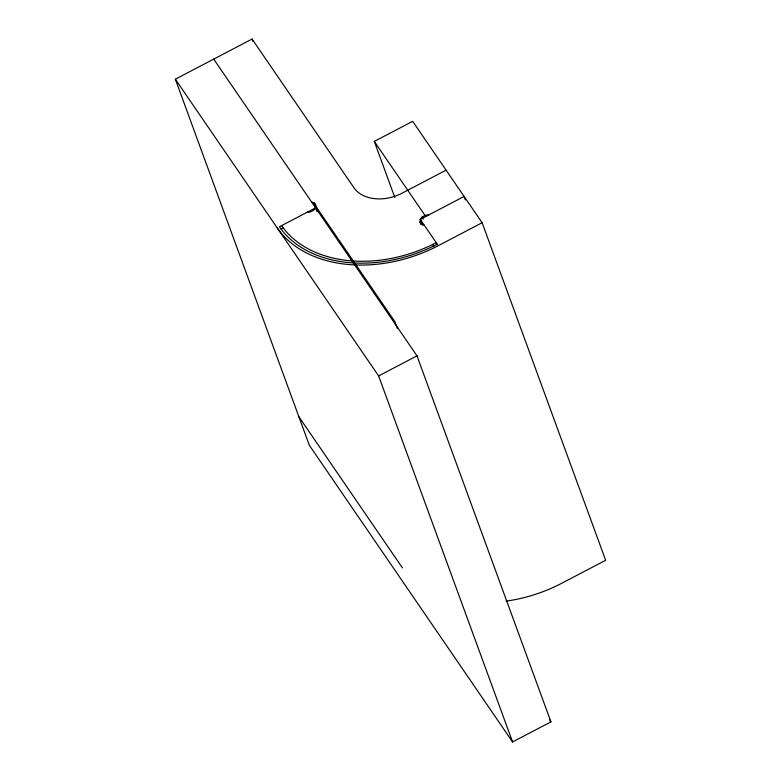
<?xml version="1.0" encoding="UTF-8"?>
<svg xmlns="http://www.w3.org/2000/svg" width="781" height="781" viewBox="0 0 781 781"><rect width="100%" height="100%" fill="white"/><g stroke="black" fill="none" stroke-linecap="round" stroke-linejoin="round"><path stroke-width="1.17" d="M307.06 212.295L310.496 211.954L313.62 210.323L315.592 207.834L315.875 205.169L314.411 203.031L311.59 201.996M420.813 224.323L419.983 222.048L420.276 219.383L422.248 216.903L425.362 215.263L428.798 214.921M213.711 59.122L416.986 355.853L550.937 721.878L512.57 741.95L309.296 445.219L175.344 79.193L252.068 39.05L353.949 187.762A37.41 26.905 -20.1 0 0 402.264 193.092L446.107 170.151M394.815 197.476L374.304 141.41L412.661 121.328L482.121 222.731L605.656 560.28L561.812 583.222A124.687 89.688 -20.1 0 1 506.049 601.126M315.592 207.834L279.422 226.763L281.131 229.145A122.187 87.892 -20.1 0 0 433.709 245.966L437.253 244.17L420.276 219.383L464.119 196.441L465.369 199.877M281.014 228.989L283.21 227.837M482.121 222.731L438.287 245.673A124.687 89.688 -20.1 0 1 277.226 227.915M512.57 741.95L378.629 375.934L416.986 355.853M424.278 225.221L421.447 224.186L419.983 222.048M281.609 225.621L283.288 227.945A119.698 86.105 -20.1 0 0 432.752 244.424L436.228 242.666L437.057 244.941M374.304 141.41L425.752 216.513M433.943 245.849L432.908 244.346L433.748 246.64M175.344 79.193L378.629 375.934M549.551 719.867L550.937 721.878M298.879 416.751L400.751 565.464A124.687 89.688 -20.1 0 0 402.498 567.885M422.248 216.903L423.077 219.178M420.276 219.383L422.365 225.104M397.431 328.616L394.922 321.743L314.099 203.773L317.027 211.778M314.411 203.031L315.251 205.305M252.068 39.05L252.907 41.325"/></g></svg>
